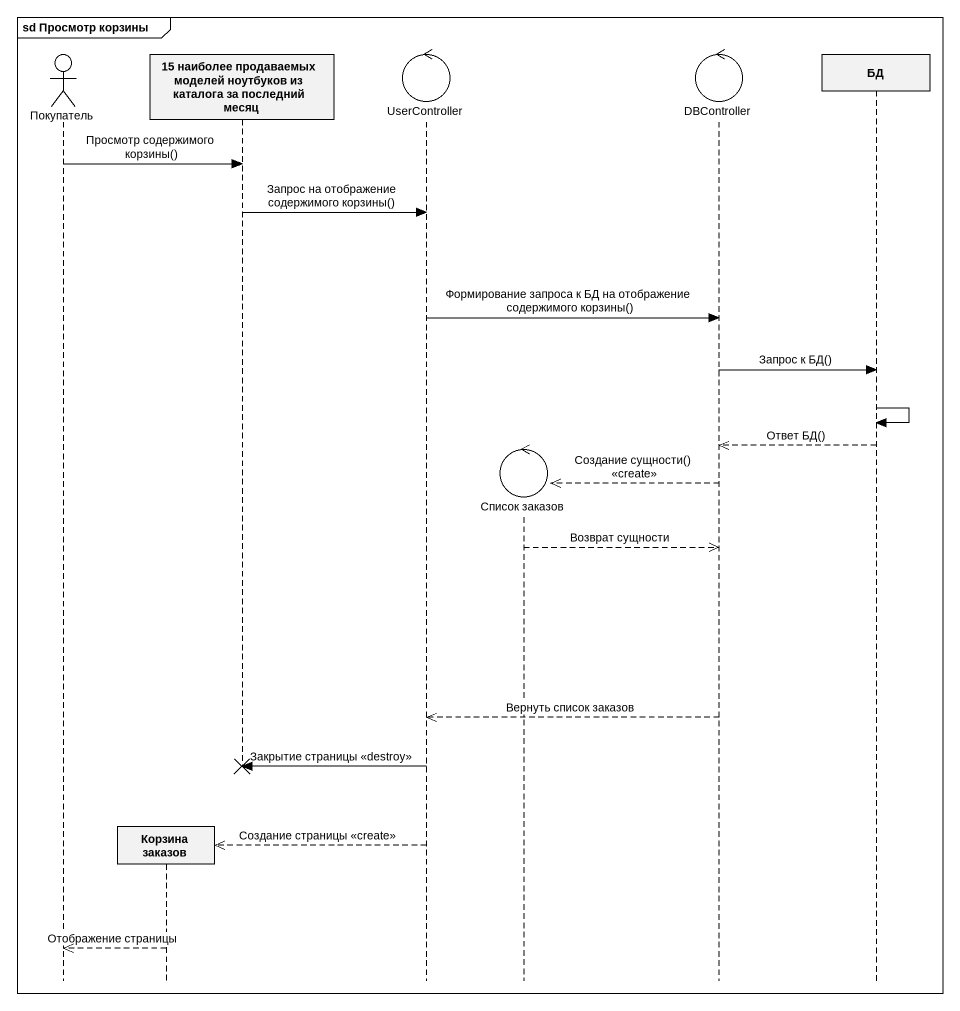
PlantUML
@startuml
mainframe sd Просмотр корзины
hide footbox
actor Покупатель
participant "Корзина заказов" as Корзина_заказов
participant "15 наиболее продаваемых моделей ноутбуков из каталога за последний месяц" as o15_наиболее_продаваемых
control UserController
control "Список заказов" as Список_заказов
control DBController
participant БД

Покупатель -> o15_наиболее_продаваемых : Просмотр содержимого корзины()
o15_наиболее_продаваемых -> UserController : Запрос на отображение содержимого корзины()
UserController -> DBController : Формирование запроса к БД на отображение содержимого корзины()
DBController -> БД : Запрос к БД()
БД -> БД
БД -->> DBController : Ответ БД()
DBController -->> Список_заказов ** : Создание сущности() <<create>>
Список_заказов -->> DBController : Возврат сущности
DBController -->> UserController : Вернуть список заказов
UserController -> o15_наиболее_продаваемых !! : Закрытие страницы <<destroy>>
UserController -->> Корзина_заказов ** : Создание страницы <<create>>
Корзина_заказов -->> Покупатель : Отображение страницы
@enduml
